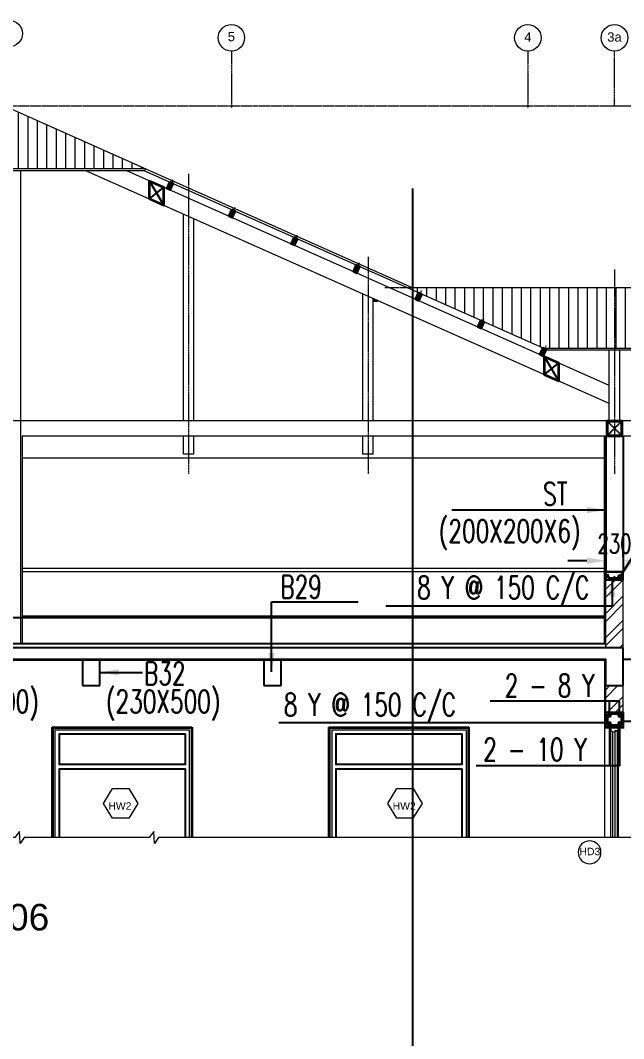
# Model space of a CAD drawing. Header units: millimetres. Extents: x 2659630 to 6742168, y -2425387 to -732288.
# Drawn here: x 3663443 to 3671418, y -1438371 to -1424907 of the extents above; entities that cross this region are included whole.
import ezdxf
from ezdxf.enums import TextEntityAlignment as Align

# ---------------------------------------------------------------- set-up
doc = ezdxf.new("R2010")
doc.units = ezdxf.units.MM
doc.header["$PDMODE"] = 35
doc.header["$PDSIZE"] = -25
for name, pattern in [('Centre', [31.75, 6.35, -4.7625, 15.875, -4.7625]), ('Grid Line', [22.225, 12.7, -3.175, 3.175, -3.175]), ('Hidden', [7.14375, 4.7625, -2.38125])]:
    doc.linetypes.add(name, pattern=pattern)
for name, color, linetype in [('A-COLUMN', 12, 'Continuous'), ('A-LINE-1 HIDDEN', 1, 'Continuous'), ('A-MOULDING', 20, 'Continuous'), ('S-BEAM NO', 3, 'Continuous'), ('S-COLUMN NO', 2, 'Continuous'), ('S-CONCRET LINE', 4, 'Continuous'), ('S-DIM-1', 5, 'Continuous'), ('S-REINFORCEMENT', 6, 'Continuous'), ('S-STIRUPS', 3, 'Continuous')]:
    doc.layers.add(name, color=color, linetype=linetype)
for name, color, linetype, lineweight in [('A-DETL-THIN', 151, 'Continuous', 18), ('A-DOOR', 31, 'Continuous', 18), ('A-DOOR-FRAM', 31, 'Continuous', 18), ('A-DOOR-IDEN', 31, 'Continuous', 9), ('A-FLOR-HRAL', 11, 'Continuous', 18), ('A-FLOR-LEVL', 51, 'Continuous', 9), ('A-GLAZ-IDEN', 152, 'Continuous', 9), ('A-GRID-MODE', 80, 'Continuous', 0), ('A-hatch', 253, 'Continuous', 0), ('A-PLASTER', 50, 'Continuous', 0), ('A-ROOF', 6, 'Continuous', 0), ('A-ROOF-PATT', 132, 'Continuous', 0), ('A-STAIRS', 31, 'Continuous', 18), ('A-WALL', 113, 'Continuous', 9), ('A-WALL-PATT', 111, 'Continuous', 0), ('elevation 02', 2, 'Continuous', 9), ('G-ANNO-SYMB', 111, 'Continuous', 9), ('I-WALL', 2, 'Continuous', 18), ('S-GRID', 1, 'Continuous', 9), ('section-steel', 27, 'Continuous', 30)]:
    doc.layers.add(name, color=color, linetype=linetype, lineweight=lineweight)
doc.styles.add('Arial', font='arial.ttf', dxfattribs={"height": 123})
doc.styles.add('Arial_1', font='arial.ttf', dxfattribs={"height": 98.353293})
doc.styles.add('ROMANS', font='r.shx', dxfattribs={"width": 0.7})
doc.dimstyles.new('dim100', dxfattribs={"dimtxt": 250, "dimasz": 250, "dimexe": 200, "dimexo": 200, "dimgap": 100, "dimtad": 1, "dimdec": 0, "dimrnd": 1, "dimzin": 0, "dimdsep": 46, "dimtxsty": 'ROMANS', "dimcen": 0, "dimclrd": 5, "dimclre": 5, "dimclrt": 4, "dimadec": 0, "dimazin": 0, "dimtfac": 1, "dimtdec": 0, "dimtix": 1, "dimtofl": 0, "dimtmove": 2, "dimatfit": 3, "dimfxl": 1, "dimtolj": 1, "dimtzin": 0, "dimlwd": -1, "dimlwe": -1, "dimarcsym": 0})
doc.dimstyles.new('dim33.33', dxfattribs={"dimtxt": 250, "dimasz": 250, "dimexe": 200, "dimexo": 200, "dimgap": 100, "dimtad": 1, "dimdec": 0, "dimlfac": 0.333331, "dimzin": 0, "dimdsep": 46, "dimtxsty": 'ROMANS', "dimcen": 0, "dimclrd": 5, "dimclre": 5, "dimclrt": 4, "dimadec": 0, "dimazin": 0, "dimtfac": 1, "dimtdec": 0, "dimtix": 1, "dimtofl": 0, "dimtmove": 2, "dimatfit": 3, "dimfxl": 1, "dimtolj": 1, "dimtzin": 0, "dimlwd": -1, "dimlwe": -1, "dimarcsym": 0})

# ---------------------------------------------------------------- blocks, each defined once
blk = doc.blocks.new('M_Door Tag_Mahindra_2_0mm - M_Door Tag_Mahindra 2-1437518-GROUND FLOOR PLAN-01')
at = {"layer": 'A-DOOR-IDEN'}
blk.add_circle((0, 0), 3, dxfattribs=at)
blk = doc.blocks.new('*D2190')
at = {"layer": 'Defpoints', "color": 0, "ltscale": 1200}
for p in [(3671412, -1432203), (3671412, -1432303), (3671997, -1432303)]:
    blk.add_point(p, dxfattribs=at)
at = {"layer": 'S-COLUMN NO', "color": 5, "ltscale": 1200}
for p, q in [((3671997, -1431953), (3671997, -1431703)), ((3671612, -1432203), (3672197, -1432203)), ((3671612, -1432303), (3672197, -1432303)), ((3671997, -1432553), (3671997, -1432803))]:
    blk.add_line(p, q, dxfattribs=at)
for points in [[(3671956, -1431953), (3672039, -1431953), (3671997, -1432203)], [(3672039, -1432553), (3671956, -1432553), (3671997, -1432303)]]:
    blk.add_solid(points, dxfattribs=at)
at = {"layer": 'S-COLUMN NO', "color": 4, "ltscale": 1200, "insert": (3671772, -1432253), "char_height": 250, "attachment_point": 5, "rotation": 90, "style": 'ROMANS'}
blk.add_mtext('\\A1;100', dxfattribs=at)
blk = doc.blocks.new('*D2191')
at = {"layer": 'Defpoints', "color": 0, "ltscale": 1200}
for p in [(3671412, -1432052), (3671182, -1432203), (3671412, -1432203)]:
    blk.add_point(p, dxfattribs=at)
at = {"layer": 'S-COLUMN NO', "color": 5, "ltscale": 1200}
for p, q in [((3671182, -1432003), (3671182, -1431852)), ((3671412, -1432003), (3671412, -1431852)), ((3670932, -1432052), (3670682, -1432052)), ((3671662, -1432052), (3671912, -1432052))]:
    blk.add_line(p, q, dxfattribs=at)
for points in [[(3670932, -1432094), (3670932, -1432011), (3671182, -1432052)], [(3671662, -1432011), (3671662, -1432094), (3671412, -1432052)]]:
    blk.add_solid(points, dxfattribs=at)
at = {"layer": 'S-COLUMN NO', "color": 4, "ltscale": 1200, "insert": (3671297, -1431827), "char_height": 250, "attachment_point": 5, "style": 'ROMANS'}
blk.add_mtext('\\A1;230', dxfattribs=at)
blk = doc.blocks.new('Grid - M_Grid Head - Circle-24584-GROUND FLOOR PLAN-01')
at = {"layer": 'A-GRID-MODE'}
blk.add_circle((0, 0), 3.5, dxfattribs=at)

msp = doc.modelspace()

# ---------------------------------------------------------------- hatches: boundary and pattern name
at = {"layer": 'A-hatch', "lineweight": -3}
h = msp.add_hatch(color=256, dxfattribs=at)
h.dxf.hatch_style = 1
h.paths.add_polyline_path([(3665147.238, -1427026.575), (3665340.979, -1427112.834), (3665340.979, -1427353.654), (3665147.238, -1427267.395)])
h.paths.add_polyline_path([(3665151.377, -1427264.859), (3665337.289, -1427347.633), (3665336.841, -1427115.37), (3665150.928, -1427032.596)], flags=16)
h = msp.add_hatch(color=256, dxfattribs=at)
h.dxf.hatch_style = 1
h.paths.add_polyline_path([(3665417.631, -1427041.877), (3665461.495, -1427061.406), (3665422.448, -1427149.106), (3665378.584, -1427129.577)])
h.paths.add_polyline_path([(3665383.865, -1427127.55), (3665420.421, -1427143.825), (3665456.214, -1427063.433), (3665419.658, -1427047.158)], flags=16)
h = msp.add_hatch(color=256, dxfattribs=at)
h.dxf.hatch_style = 1
h.paths.add_polyline_path([(3666239.822, -1427407.939), (3666283.686, -1427427.469), (3666244.639, -1427515.169), (3666200.775, -1427495.64)])
h.paths.add_polyline_path([(3666206.056, -1427493.613), (3666242.612, -1427509.888), (3666278.405, -1427429.496), (3666241.849, -1427413.221)], flags=16)
h = msp.add_hatch(color=256, dxfattribs=at)
h.dxf.hatch_style = 1
h.paths.add_polyline_path([(3667062.013, -1427774.002), (3667105.877, -1427793.532), (3667066.83, -1427881.232), (3667022.966, -1427861.703)])
h.paths.add_polyline_path([(3667028.247, -1427859.676), (3667064.803, -1427875.951), (3667100.596, -1427795.559), (3667064.04, -1427779.284)], flags=16)
h = msp.add_hatch(color=256, dxfattribs=at)
h.dxf.hatch_style = 1
h.paths.add_polyline_path([(3667884.204, -1428140.065), (3667928.068, -1428159.595), (3667889.021, -1428247.295), (3667845.157, -1428227.766)])
h.paths.add_polyline_path([(3667850.438, -1428225.739), (3667886.994, -1428242.014), (3667922.787, -1428161.622), (3667886.231, -1428145.347)], flags=16)
h = msp.add_hatch(color=256, dxfattribs=at)
h.dxf.hatch_style = 1
h.paths.add_polyline_path([(3668706.395, -1428506.128), (3668750.259, -1428525.658), (3668711.212, -1428613.358), (3668667.348, -1428593.829)])
h.paths.add_polyline_path([(3668672.629, -1428591.802), (3668709.185, -1428608.077), (3668744.978, -1428527.685), (3668708.422, -1428511.41)], flags=16)
h = msp.add_hatch(color=256, dxfattribs=at)
h.dxf.hatch_style = 1
h.paths.add_polyline_path([(3669528.586, -1428872.191), (3669572.45, -1428891.721), (3669533.403, -1428979.421), (3669489.539, -1428959.892)])
h.paths.add_polyline_path([(3669494.82, -1428957.865), (3669531.376, -1428974.14), (3669567.169, -1428893.748), (3669530.613, -1428877.473)], flags=16)
h = msp.add_hatch(color=256, dxfattribs=at)
h.dxf.hatch_style = 1
h.paths.add_polyline_path([(3670350.776, -1429238.254), (3670394.641, -1429257.784), (3670355.594, -1429345.484), (3670311.73, -1429325.955)])
h.paths.add_polyline_path([(3670317.011, -1429323.928), (3670353.567, -1429340.203), (3670389.359, -1429259.811), (3670352.804, -1429243.536)], flags=16)
h = msp.add_hatch(color=256, dxfattribs=at)
h.dxf.hatch_style = 1
h.paths.add_polyline_path([(3670367.749, -1429350.896), (3670561.49, -1429437.155), (3670561.49, -1429677.975), (3670367.749, -1429591.716)])
h.paths.add_polyline_path([(3670371.888, -1429589.18), (3670557.8, -1429671.954), (3670557.352, -1429439.691), (3670371.439, -1429356.918)], flags=16)
h = msp.add_hatch(color=256, dxfattribs=at)
h.dxf.hatch_style = 1
h.paths.add_polyline_path([(3671391.411, -1430208.796), (3671203.411, -1430208.796), (3671203.412, -1430396.795), (3671391.412, -1430396.795)], flags=16)
h.paths.add_polyline_path([(3671397.411, -1430202.796), (3671197.411, -1430202.796), (3671197.412, -1430402.795), (3671397.412, -1430402.795)])
at = {"layer": 'A-ROOF-PATT', "lineweight": 18}
h = msp.add_hatch(dxfattribs=at)
h.set_pattern_fill('ANSI31', color=256, scale=1000, angle=45, style=0)
h.set_pattern_definition([(90, (3470169.3, -1453088.83), (-125, 0), [])])
h.paths.add_polyline_path([(3655353.415, -1426042.31), (3653497.609, -1426868.568), (3665097.215, -1426868.568), (3663241.407, -1426042.309)])
h = msp.add_hatch(dxfattribs=at)
h.set_pattern_fill('ANSI31', color=256, scale=1000, angle=45, style=0)
h.set_pattern_definition([(90, (3480192.64, -1455485.09), (-125, 0), [])])
h.paths.add_polyline_path([(3673362.412, -1428442.54), (3668563.572, -1428442.54), (3670363.582, -1429243.956), (3675162.422, -1429243.956)])
at = {"layer": 'A-WALL-PATT'}
h = msp.add_hatch(dxfattribs=at)
h.set_pattern_fill('ANSI32', color=256, scale=600, angle=180, style=0)
h.set_pattern_definition([(225, (3840652.2, -1271975.27), (159.09903, -159.09903), []), (225, (3840546.12, -1271975.27), (159.09903, -159.09903), [])])
h.paths.add_polyline_path([(3671182.412, -1433202.878), (3671412.412, -1433202.878), (3671412.412, -1432302.875), (3671182.412, -1432302.875)])
h = msp.add_hatch(dxfattribs=at)
h.set_pattern_fill('ANSI32', color=256, scale=600, angle=180, style=0)
h.set_pattern_definition([(225, (3841392.85, -1272244.62), (159.09903, -159.09903), []), (225, (3841286.79, -1272244.62), (159.09903, -159.09903), [])])
h.paths.add_polyline_path([(3671182.412, -1434052.767), (3671412.412, -1434052.767), (3671412.412, -1433702.875), (3671182.412, -1433702.875)])

# ---------------------------------------------------------------- linework, layer by layer
at = {"layer": 'A-COLUMN', "color": 1}
for p, q in [((3665150.928, -1427032.596), (3665337.289, -1427347.633)), ((3665151.377, -1427264.859), (3665336.841, -1427115.37)), ((3670371.439, -1429356.918), (3670557.8, -1429671.954)), ((3670371.888, -1429589.18), (3670557.352, -1429439.691))]:
    msp.add_line(p, q, dxfattribs=at)
for points in [[(3665456.214, -1427063.433), (3665383.865, -1427127.55)], [(3665419.658, -1427047.158), (3665420.421, -1427143.825)], [(3666278.405, -1427429.496), (3666206.056, -1427493.613)], [(3666241.849, -1427413.221), (3666242.612, -1427509.888)], [(3667100.596, -1427795.559), (3667028.247, -1427859.676)], [(3667064.04, -1427779.284), (3667064.803, -1427875.951)], [(3667922.787, -1428161.622), (3667850.438, -1428225.739)], [(3667886.231, -1428145.347), (3667886.994, -1428242.014)], [(3668744.978, -1428527.685), (3668672.629, -1428591.802)], [(3668708.422, -1428511.41), (3668709.185, -1428608.077)], [(3669530.613, -1428877.473), (3669531.376, -1428974.14)], [(3669567.169, -1428893.748), (3669494.82, -1428957.865)], [(3670389.359, -1429259.811), (3670317.011, -1429323.928)], [(3670352.804, -1429243.536), (3670353.567, -1429340.203)]]:
    msp.add_lwpolyline(points, dxfattribs=at)
at = {"layer": 'A-DETL-THIN'}
msp.add_line((3671170.412, -1435713.331), (3671170.412, -1434264.767), dxfattribs=at)
at = {"layer": 'A-DOOR'}
for p, q in [((3663899.412, -1434289.769), (3665675.412, -1434289.769)), ((3665625.412, -1434339.769), (3663949.412, -1434339.769)), ((3665615.412, -1434349.769), (3663959.412, -1434349.769)), ((3667559.412, -1434289.769), (3669335.412, -1434289.769)), ((3669285.412, -1434339.769), (3667609.412, -1434339.769)), ((3669275.412, -1434349.769), (3667619.412, -1434349.769)), ((3671302.412, -1434302.767), (3671302.413, -1435713.331)), ((3671337.412, -1434302.767), (3671302.412, -1434302.767)), ((3671337.413, -1435713.331), (3671337.412, -1434302.767)), ((3665625.412, -1434752.746), (3663949.412, -1434752.746)), ((3665625.412, -1434802.746), (3663949.412, -1434802.746)), ((3665615.412, -1434742.746), (3663959.412, -1434742.746)), ((3669285.412, -1434752.746), (3667609.412, -1434752.746)), ((3669285.412, -1434802.746), (3667609.412, -1434802.746)), ((3669275.412, -1434742.746), (3667619.412, -1434742.746)), ((3665615.412, -1434812.746), (3663959.412, -1434812.746)), ((3669275.412, -1434812.746), (3667619.412, -1434812.746))]:
    msp.add_line(p, q, dxfattribs=at)
at = {"layer": 'A-DOOR-FRAM'}
for p, q in [((3671257.412, -1434264.767), (3671247.412, -1434264.767)), ((3671247.412, -1434264.767), (3671247.412, -1434292.767)), ((3671257.412, -1434252.767), (3671257.412, -1434264.767)), ((3671337.412, -1434264.767), (3671337.412, -1434252.767)), ((3671347.412, -1434264.767), (3671337.412, -1434264.767)), ((3671347.412, -1434302.767), (3671347.412, -1434264.767)), ((3663899.412, -1434289.769), (3663899.412, -1435713.331)), ((3663949.412, -1434339.769), (3663949.412, -1434752.746)), ((3663959.412, -1434349.769), (3663959.412, -1434742.746)), ((3665615.412, -1434349.769), (3665615.412, -1434742.746)), ((3665625.412, -1434339.769), (3665625.412, -1434752.746)), ((3665675.412, -1434289.769), (3665675.412, -1435713.331)), ((3667559.412, -1434289.769), (3667559.412, -1435713.331)), ((3667609.412, -1434339.769), (3667609.412, -1434752.746)), ((3667619.412, -1434349.769), (3667619.412, -1434742.746)), ((3669275.412, -1434349.769), (3669275.412, -1434742.746)), ((3669285.412, -1434339.769), (3669285.412, -1434752.746)), ((3669335.412, -1434289.769), (3669335.412, -1435713.331)), ((3671247.413, -1435713.331), (3671247.412, -1434292.767)), ((3671247.412, -1434292.767), (3671272.412, -1434312.767)), ((3671272.412, -1434312.767), (3671272.413, -1435713.331)), ((3671272.412, -1434312.767), (3671302.412, -1434312.767)), ((3671302.412, -1434302.767), (3671347.412, -1434302.767)), ((3671302.412, -1434312.767), (3671302.412, -1434302.767)), ((3671347.412, -1434302.767), (3671347.413, -1435713.331)), ((3663949.412, -1434802.746), (3663949.412, -1435713.331)), ((3665625.412, -1434802.746), (3665625.412, -1435713.331)), ((3667609.412, -1434802.746), (3667609.412, -1435713.331)), ((3669285.412, -1434802.746), (3669285.412, -1435713.331)), ((3663959.412, -1434812.746), (3663959.412, -1435713.331)), ((3665615.412, -1434812.746), (3665615.412, -1435713.331)), ((3667619.412, -1434812.746), (3667619.412, -1435713.331)), ((3669275.412, -1434812.746), (3669275.412, -1435713.331))]:
    msp.add_line(p, q, dxfattribs=at)
at = {"layer": 'A-FLOR-HRAL'}
for p, q in [((3671162.412, -1432152.875), (3663465.87, -1432152.875)), ((3671162.412, -1432197.875), (3663465.87, -1432197.875))]:
    msp.add_line(p, q, dxfattribs=at)
at = {"layer": 'A-FLOR-LEVL', "linetype": 'Centre', "lineweight": 9}
for p, q in [((3679347.708, -1426042.306), (3663295.87, -1426042.308)), ((3679347.708, -1428442.539), (3668259.048, -1428442.541)), ((3679347.708, -1430202.79), (3671182.412, -1430202.791))]:
    msp.add_line(p, q, dxfattribs=at)
at = {"layer": 'A-GLAZ-IDEN'}
for points in [[(3664874.979, -1435455.442), (3664660.261, -1435455.442), (3664542.254, -1435260.55), (3664660.261, -1435065.659), (3664876.572, -1435065.659), (3664994.578, -1435260.55), (3664874.979, -1435455.442)], [(3668633.719, -1435455.442), (3668419.001, -1435455.442), (3668300.994, -1435260.55), (3668419.001, -1435065.659), (3668635.312, -1435065.659), (3668753.319, -1435260.55), (3668633.719, -1435455.442)]]:
    msp.add_lwpolyline(points, close=True, dxfattribs=at)
at = {"layer": 'A-LINE-1 HIDDEN', "linetype": 'Hidden', "ltscale": 0.5}
for p, q in [((3671203.411, -1430208.795), (3671391.412, -1430396.794)), ((3671203.412, -1430396.794), (3671391.411, -1430208.795))]:
    msp.add_line(p, q, dxfattribs=at)
at = {"layer": 'A-LINE-1 HIDDEN', "linetype": 'Hidden'}
for p, q in [((3671182.412, -1430402.794), (3671182.412, -1432190.875)), ((3671412.412, -1430402.794), (3671182.412, -1430402.794)), ((3671412.412, -1430402.794), (3671412.412, -1432190.875)), ((3647412.412, -1432802.879), (3671162.412, -1432802.878))]:
    msp.add_line(p, q, dxfattribs=at)
for points in [[(3671712.412, -1433510.566), (3671712.412, -1433356.723), (3671412.412, -1433356.723)], [(3663862.412, -1435713.331), (3663862.412, -1434252.769), (3665712.412, -1434252.769), (3665712.412, -1435713.331)], [(3667522.412, -1435713.331), (3667522.412, -1434252.769), (3669372.412, -1434252.769), (3669372.412, -1435713.331)]]:
    msp.add_lwpolyline(points, dxfattribs=at)
at = {"layer": 'A-MOULDING'}
msp.add_line((3671182.412, -1433152.875), (3647432.412, -1433152.875), dxfattribs=at)
at = {"layer": 'A-PLASTER'}
for p, q in [((3671170.412, -1433152.875), (3671170.412, -1432190.875)), ((3671170.412, -1432190.875), (3671424.412, -1432190.875)), ((3647424.412, -1433364.875), (3671170.412, -1433364.875)), ((3671170.412, -1434264.767), (3671170.412, -1433364.875)), ((3671424.412, -1434264.767), (3671170.412, -1434264.767))]:
    msp.add_line(p, q, dxfattribs=at)
at = {"layer": 'A-ROOF', "linetype": 'Continuous'}
for p, q in [((3663241.407, -1426042.309), (3668632.413, -1428442.54)), ((3665097.215, -1426868.568), (3653497.609, -1426868.568)), ((3665085.826, -1426894.148), (3653508.998, -1426894.148)), ((3665097.215, -1426868.568), (3665085.826, -1426894.148)), ((3665085.826, -1426894.148), (3670420.956, -1429269.5)), ((3673362.412, -1428442.54), (3668563.572, -1428442.54)), ((3675162.422, -1429243.956), (3670363.582, -1429243.956)), ((3675151.049, -1429269.5), (3670420.956, -1429269.5)), ((3671162.412, -1430695.887), (3663465.87, -1430695.887))]:
    msp.add_line(p, q, dxfattribs=at)
at = {"layer": 'A-STAIRS'}
msp.add_lwpolyline([(3677464.07, -1435713.331), (3665269.763, -1435713.331), (3665215.374, -1435789.232), (3665206.968, -1435630.705), (3665147.76, -1435713.331), (3663493.743, -1435713.331), (3663439.354, -1435789.232), (3663430.948, -1435630.705), (3663371.74, -1435713.331), (3661717.724, -1435713.331), (3661663.334, -1435789.232), (3661654.952, -1435631.149), (3661595.72, -1435713.331), (3643968.672, -1435713.331)], dxfattribs=at)
at = {"layer": 'A-WALL'}
for p, q in [((3675900.412, -1430202.79), (3647162.413, -1430202.795)), ((3675900.412, -1430402.786), (3663465.87, -1430402.787)), ((3663465.87, -1430402.787), (3663465.87, -1433152.875)), ((3671162.412, -1430402.786), (3671162.412, -1433152.875)), ((3671182.412, -1433202.878), (3671182.412, -1432302.875)), ((3671412.412, -1433202.875), (3671412.412, -1432302.875)), ((3671162.412, -1432782.867), (3663465.87, -1432782.872)), ((3671182.412, -1434052.767), (3671182.412, -1433702.875)), ((3671412.412, -1434052.767), (3671412.412, -1433702.875))]:
    msp.add_line(p, q, dxfattribs=at)
at = {"layer": 'elevation 02', "color": 2}
for p, q in [((3663445.87, -1426894.148), (3663445.87, -1433152.875)), ((3671227.412, -1429974.463), (3664308.911, -1426894.148)), ((3671227.412, -1429733.643), (3664849.801, -1426894.148)), ((3665597.565, -1430202.793), (3665597.565, -1427469.297)), ((3665737.565, -1430202.793), (3665737.565, -1427531.629)), ((3667969.261, -1430202.793), (3667969.261, -1428525.244)), ((3668109.261, -1430202.793), (3668109.261, -1428587.576)), ((3671227.412, -1430202.793), (3671227.412, -1429269.5)), ((3671367.412, -1430202.793), (3671367.412, -1429269.5)), ((3671227.412, -1430202.79), (3671227.412, -1429974.463)), ((3671367.412, -1430202.79), (3671367.412, -1430036.795)), ((3665597.565, -1430642.575), (3665597.565, -1430402.788)), ((3665737.565, -1430642.575), (3665737.565, -1430402.788)), ((3667969.261, -1430642.575), (3667969.261, -1430402.788)), ((3668109.261, -1430642.575), (3668109.261, -1430402.788)), ((3665737.565, -1430642.575), (3665597.565, -1430642.575)), ((3668109.261, -1430642.575), (3667969.261, -1430642.575))]:
    msp.add_line(p, q, dxfattribs=at)
at = {"layer": 'I-WALL'}
for p, q in [((3663874.412, -1434264.769), (3663874.412, -1435713.331)), ((3667534.412, -1434264.769), (3667534.412, -1435713.331))]:
    msp.add_line(p, q, dxfattribs=at)
for points in [[(3663874.412, -1434264.769), (3665700.412, -1434264.769), (3665700.412, -1435713.331)], [(3667534.412, -1434264.769), (3669360.412, -1434264.769), (3669360.412, -1435713.331)]]:
    msp.add_lwpolyline(points, dxfattribs=at)
at = {"layer": 'S-COLUMN NO', "ltscale": 1200}
msp.add_circle((3671374.771, -1432264.767), 27.53, dxfattribs=at)
at = {"layer": 'S-CONCRET LINE'}
for p, q in [((3671412.412, -1433702.875), (3671412.412, -1433202.875)), ((3664262.412, -1433352.792), (3664262.412, -1433702.796)), ((3664492.412, -1433702.796), (3664492.412, -1433352.792)), ((3666662.412, -1433352.792), (3666662.412, -1433702.796)), ((3666892.412, -1433702.796), (3666892.412, -1433352.792)), ((3671182.412, -1433702.875), (3671182.412, -1433352.875)), ((3664262.412, -1433702.796), (3664492.412, -1433702.796)), ((3666662.412, -1433702.796), (3666892.412, -1433702.796)), ((3671182.412, -1433702.875), (3671412.412, -1433702.875)), ((3671182.412, -1433702.875), (3671412.412, -1433702.875))]:
    msp.add_line(p, q, dxfattribs=at)
for points in [[(3671412.412, -1432202.875), (3671182.412, -1432202.875), (3671182.412, -1432302.875), (3671412.412, -1432302.875)], [(3671182.412, -1434052.767), (3671412.412, -1434052.767), (3671412.412, -1434252.767), (3671182.412, -1434252.767)]]:
    msp.add_lwpolyline(points, close=True, dxfattribs=at)
msp.add_lwpolyline([(3671412.412, -1433202.795), (3647412.412, -1433202.795), (3647412.412, -1432802.879), (3646928.95, -1432802.879, 0.985676403), (3646932.41, -1433042.847), (3646932.409, -1433267.838), (3647062.412, -1433267.838), (3647062.411, -1433462.813), (3647182.412, -1433462.813), (3647182.412, -1433702.875), (3647412.412, -1433702.875), (3647412.412, -1433352.795), (3671182.412, -1433352.795)], format="xyb", dxfattribs=at)
at = {"layer": 'S-DIM-1'}
for p, q in [((3671363.988, -1433910.557), (3669652.77, -1433910.557)), ((3671232.664, -1434102.21), (3671232.664, -1433910.557)), ((3671363.988, -1434102.21), (3671363.988, -1433910.557)), ((3671207.41, -1434196.671), (3666859.106, -1434196.671)), ((3671232.664, -1434203.324), (3671232.664, -1434764.061)), ((3671363.988, -1434203.324), (3671363.988, -1434764.061)), ((3671363.988, -1434764.061), (3669470.437, -1434764.061))]:
    msp.add_line(p, q, dxfattribs=at)
at = {"layer": 'S-GRID', "linetype": 'Grid Line'}
for p, q in [((3666232.412, -1425312.295), (3666232.412, -1426068.4)), ((3670152.412, -1425312.295), (3670152.412, -1426068.4)), ((3671297.412, -1426042.307), (3671297.412, -1425312.295)), ((3665667.565, -1426934.444), (3665667.565, -1430903.471)), ((3665455.542, -1427015.753), (3665400.516, -1427139.342)), ((3666277.733, -1427381.816), (3666222.707, -1427505.405)), ((3667099.924, -1427747.879), (3667044.898, -1427871.468)), ((3668039.261, -1428031.452), (3668039.261, -1430903.471)), ((3667922.114, -1428113.942), (3667867.089, -1428237.531)), ((3671297.412, -1428202.049), (3671297.412, -1430903.471)), ((3668744.305, -1428480.005), (3668689.28, -1428603.594)), ((3669566.496, -1428846.067), (3669511.471, -1428969.657)), ((3670388.687, -1429212.13), (3670333.662, -1429335.72))]:
    msp.add_line(p, q, dxfattribs=at)
at = {"layer": 'S-REINFORCEMENT'}
for p, q in [((3671207.412, -1432227.875), (3671207.412, -1432277.875)), ((3671387.412, -1432277.875), (3671387.412, -1432227.875)), ((3671207.412, -1432277.875), (3671387.412, -1432277.875))]:
    msp.add_line(p, q, dxfattribs=at)
for points, const_width in [([(3671228.287, -1432263.794, -1), (3671214.517, -1432263.794, -1)], 13.23), ([(3671228.287, -1432263.794, -1), (3671214.517, -1432263.794, -1)], 13.23), ([(3671228.287, -1432263.794, -1), (3671214.517, -1432263.794, -1)], 13.23), ([(3671304.297, -1432264.669, -1), (3671290.527, -1432264.669, -1)], 13.23), ([(3671304.297, -1432264.669, -1), (3671290.527, -1432264.669, -1)], 13.23), ([(3671304.297, -1432264.669, -1), (3671290.527, -1432264.669, -1)], 13.23), ([(3671381.656, -1432264.767, -1), (3671367.886, -1432264.767, -1)], 13.23), ([(3671381.656, -1432264.767, -1), (3671367.886, -1432264.767, -1)], 13.23), ([(3671381.656, -1432264.767, -1), (3671367.886, -1432264.767, -1)], 13.23), ([(3671246.434, -1434102.21, -1), (3671218.894, -1434102.21, -1)], 26.46), ([(3671246.434, -1434102.21, -1), (3671218.894, -1434102.21, -1)], 26.46), ([(3671246.434, -1434102.21, -1), (3671218.894, -1434102.21, -1)], 26.46), ([(3671377.758, -1434102.21, -1), (3671350.218, -1434102.21, -1)], 26.46), ([(3671377.758, -1434102.21, -1), (3671350.218, -1434102.21, -1)], 26.46), ([(3671377.758, -1434102.21, -1), (3671350.218, -1434102.21, -1)], 26.46), ([(3671248.428, -1434201.207, -1), (3671220.888, -1434201.207, -1)], 26.46), ([(3671248.428, -1434201.207, -1), (3671220.888, -1434201.207, -1)], 26.46), ([(3671248.428, -1434201.207, -1), (3671220.888, -1434201.207, -1)], 26.46), ([(3671375.224, -1434200.301, -1), (3671347.684, -1434200.301, -1)], 26.46), ([(3671375.224, -1434200.301, -1), (3671347.684, -1434200.301, -1)], 26.46), ([(3671375.224, -1434200.301, -1), (3671347.684, -1434200.301, -1)], 26.46)]:
    msp.add_lwpolyline(points, format="xyb", close=True, dxfattribs=dict(at, const_width=const_width))
msp.add_lwpolyline([(3671207.41, -1434077.767), (3671387.41, -1434077.767), (3671387.41, -1434227.767), (3671207.41, -1434227.767)], close=True, dxfattribs=at)
at = {"layer": 'S-STIRUPS', "ltscale": 1200}
msp.add_line((3668632.403, -1448149.332), (3668632.403, -1427130.702), dxfattribs=at)
at = {"layer": 'section-steel'}
for p, q in [((3668109.261, -1428593.829), (3668126.457, -1428593.829)), ((3668123.305, -1428593.829), (3668109.261, -1428593.829)), ((3668109.261, -1428613.358), (3668170.322, -1428613.358)), ((3668167.169, -1428613.358), (3668109.261, -1428613.358))]:
    msp.add_line(p, q, dxfattribs=at)
for points in [[(3665147.238, -1427026.575), (3665340.979, -1427112.834), (3665340.979, -1427353.654), (3665147.238, -1427267.395)], [(3665150.928, -1427032.596), (3665336.841, -1427115.37), (3665337.289, -1427347.633), (3665151.377, -1427264.859)], [(3665417.631, -1427041.877), (3665378.584, -1427129.577), (3665422.448, -1427149.106), (3665461.495, -1427061.406)], [(3665419.658, -1427047.158), (3665383.865, -1427127.55), (3665420.421, -1427143.825), (3665456.214, -1427063.433)], [(3666239.822, -1427407.939), (3666200.775, -1427495.64), (3666244.639, -1427515.169), (3666283.686, -1427427.469)], [(3666241.849, -1427413.221), (3666206.056, -1427493.613), (3666242.612, -1427509.888), (3666278.405, -1427429.496)], [(3667062.013, -1427774.002), (3667022.966, -1427861.703), (3667066.83, -1427881.232), (3667105.877, -1427793.532)], [(3667064.04, -1427779.284), (3667028.247, -1427859.676), (3667064.803, -1427875.951), (3667100.596, -1427795.559)], [(3667884.204, -1428140.065), (3667845.157, -1428227.766), (3667889.021, -1428247.295), (3667928.068, -1428159.595)], [(3667886.231, -1428145.347), (3667850.438, -1428225.739), (3667886.994, -1428242.014), (3667922.787, -1428161.622)], [(3668706.395, -1428506.128), (3668667.348, -1428593.829), (3668711.212, -1428613.358), (3668750.259, -1428525.658)], [(3668708.422, -1428511.41), (3668672.629, -1428591.802), (3668709.185, -1428608.077), (3668744.978, -1428527.685)], [(3669528.586, -1428872.191), (3669489.539, -1428959.892), (3669533.403, -1428979.421), (3669572.45, -1428891.721)], [(3669530.613, -1428877.473), (3669494.82, -1428957.865), (3669531.376, -1428974.14), (3669567.169, -1428893.748)], [(3670350.776, -1429238.254), (3670311.73, -1429325.955), (3670355.594, -1429345.484), (3670394.641, -1429257.784)], [(3670352.804, -1429243.536), (3670317.011, -1429323.928), (3670353.567, -1429340.203), (3670389.359, -1429259.811)], [(3670367.749, -1429350.896), (3670561.49, -1429437.155), (3670561.49, -1429677.975), (3670367.749, -1429591.716)], [(3670371.439, -1429356.918), (3670557.352, -1429439.691), (3670557.8, -1429671.954), (3670371.888, -1429589.18)], [(3671397.411, -1430202.795), (3671197.411, -1430202.795), (3671197.412, -1430402.794), (3671397.412, -1430402.794)], [(3671391.411, -1430208.795), (3671203.411, -1430208.795), (3671203.412, -1430396.794), (3671391.412, -1430396.794)]]:
    msp.add_lwpolyline(points, close=True, dxfattribs=at)

# ---------------------------------------------------------------- block references
at = {"layer": 'A-DOOR-IDEN', "xscale": -49.99999999999997, "yscale": 49.99999999999998, "zscale": 49.99999999999998, "rotation": 328.2684126260899}
msp.add_blockref('M_Door Tag_Mahindra_2_0mm - M_Door Tag_Mahindra 2-1437518-GROUND FLOOR PLAN-01', (3670968.972, -1435908.011), dxfattribs=at)
at = {"layer": 'A-GRID-MODE', "xscale": 49.99999999999998, "yscale": 49.99999999999998, "zscale": 49.99999999999998}
for p in [(3663295.87, -1425081.623), (3666232.412, -1425137.295), (3670152.412, -1425137.295), (3671297.412, -1425137.295)]:
    msp.add_blockref('Grid - M_Grid Head - Circle-24584-GROUND FLOOR PLAN-01', p, dxfattribs=at)

# ---------------------------------------------------------------- texts
at = {"layer": 'A-DOOR-IDEN', "insert": (3670971.973, -1435847.76), "char_height": 98.3533, "width": 208.8, "attachment_point": 2, "rotation": 0.1314106, "line_spacing_factor": 0.938532, "style": 'Arial_1'}
msp.add_mtext('HD3', dxfattribs=at)
at = {"layer": 'A-GLAZ-IDEN', "char_height": 98.3533, "width": 244.8, "attachment_point": 8, "line_spacing_factor": 0.938532, "style": 'Arial_1'}
for insert in [(3664758.921, -1435344.15), (3668517.661, -1435344.15)]:
    msp.add_mtext('HW2', dxfattribs=dict(at, insert=insert))
at = {"layer": 'G-ANNO-SYMB', "insert": (3663130.818, -1436589.84, 0), "char_height": 350.5449, "width": 325.02824, "attachment_point": 2, "line_spacing_factor": 0.938532, "style": 'Arial_1'}
msp.add_mtext('AR-06', dxfattribs=at)
at = {"layer": 'S-BEAM NO', "style": 'ROMANS', "width": 0.7}
for s, p in [('ST', (3670515.706, -1431168.299, 0)), ('(200X200X6)', (3669911.772, -1431659.335)), ('B29', (3667154.487, -1432397.834, 0)), ('B32', (3665352.537, -1433542.054, 0)), ('(230X500)', (3662931.631, -1433913.245)), ('(230X500)', (3665331.631, -1433913.245))]:
    msp.add_text(s, height=300, dxfattribs=at).set_placement(p, align=Align.MIDDLE_CENTER)
at = {"layer": 'S-DIM-1', "color": 4, "ltscale": 2500, "char_height": 300, "attachment_point": 5, "rotation": 359.9999954, "style": 'ROMANS'}
for s, insert in [('{\\A1;8 Y @ 150 C/C}', (3669826.469, -1432456.609)), ('{\\A1;2 - 8 Y }', (3670439.307, -1433702.382)), ('{\\A1;8 Y @ 150 C/C}', (3668063.966, -1434005.125)), ('{\\A1;2 - 10 Y }', (3670246.408, -1434549.289))]:
    msp.add_mtext(s, dxfattribs=dict(at, insert=insert))

# ---------------------------------------------------------------- dimensions: what is measured, and where the dimension line sits
at = {"layer": 'S-COLUMN NO', "ltscale": 1200}
dim = msp.add_linear_dim(base=(3671412.412, -1432052.18), p1=(3671182.412, -1432202.875), p2=(3671412.412, -1432202.875), dimstyle='dim100', dxfattribs=at)
dim.commit()
dim.dimension.update_dxf_attribs({"geometry": '*D2191', "text_midpoint": (3671297.412, -1431827.18)})
dim = msp.add_linear_dim(base=(3671997.228, -1432302.875), p1=(3671412.412, -1432202.875), p2=(3671412.412, -1432302.875), angle=90, dimstyle='dim100', dxfattribs=at)
dim.commit()
dim.dimension.update_dxf_attribs({"geometry": '*D2190', "text_midpoint": (3671772.228, -1432252.875)})

# ---------------------------------------------------------------- leaders
at = {"layer": 'S-COLUMN NO', "ltscale": 2500, "path_type": 1}
msp.add_leader([(3671182.412, -1431382.118), (3669146.779, -1431382.118)], dimstyle='dim100', override={"dimgap": 100, "dimtad": 0}, dxfattribs=at)
at = {"layer": 'S-COLUMN NO', "ltscale": 1200}
for points in [[(3671374.771, -1432264.767), (3671894.146, -1431419.774), (3673093.586, -1431419.774)], [(3671267.045, -1432277.875), (3671267.045, -1432651.158), (3668273.735, -1432651.158)], [(3666763.747, -1433521.869), (3666763.747, -1432595.559), (3667908.119, -1432595.559)]]:
    msp.add_leader(points, dimstyle='dim100', override={"dimgap": 100, "dimtad": 0}, dxfattribs=at)
at = {"layer": 'S-COLUMN NO', "ltscale": 1200, "path_type": 1}
msp.add_leader([(3671412.412, -1434172.914), (3672459.922, -1434172.914)], dimstyle='dim100', override={"dimgap": 100, "dimtad": 0}, dxfattribs=at)
at = {"layer": 'S-DIM-1'}
msp.add_leader([(3664492.412, -1433527.794), (3665056.096, -1433527.794)], dimstyle='dim33.33', dxfattribs=at)

# ---------------------------------------------------------------- next in the draw order: texts
at = {"layer": 'A-GRID-MODE', "width": 114, "attachment_point": 2, "line_spacing_factor": 0.938532, "style": 'Arial', "bg_fill": 3, "box_fill_scale": 1.25, "bg_fill_color": 0, "bg_fill_transparency": 0}
for s, insert, char_height in [('5', (3666232.351, -1425059.144), 122.942), ('4', (3670152.351, -1425064.801), 122.942), ('3a', (3671297.351, -1425064.801), 122.9416)]:
    msp.add_mtext(s, dxfattribs=dict(at, insert=insert, char_height=char_height))

doc.saveas('drawing.dxf')
